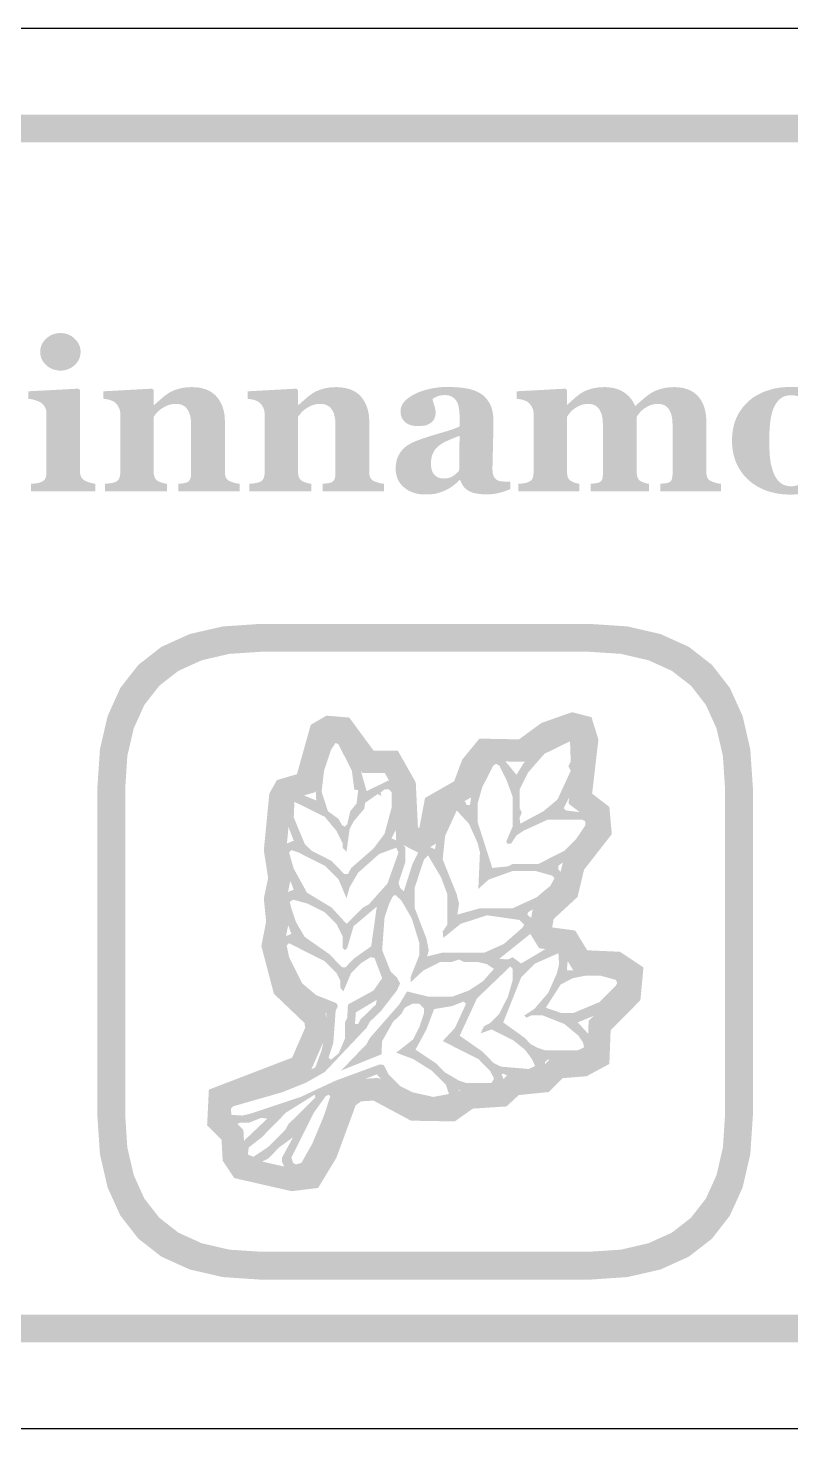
# Model space of a CAD drawing. Header units: millimetres. Extents: x 4 to 272, y 4 to 144.
# Drawn here: x 223.91 to 234.85, y 27.96 to 48.04 of the extents above; entities that cross this region are included whole.
import ezdxf

# ---------------------------------------------------------------- set-up
doc = ezdxf.new("R2010")
doc.units = ezdxf.units.MM
doc.layers.add('CUT', color=1, linetype='Continuous')
doc.layers.add('RASTER', color=7, linetype='Continuous')

msp = doc.modelspace()

# ---------------------------------------------------------------- hatches: boundary and pattern name
at = {"layer": 'RASTER'}
h = msp.add_hatch(color=7, dxfattribs=at)
h.paths.add_polyline_path([(209.2, 44.6), (209.234, 45.116), (209.337, 45.563), (209.509, 45.941), (209.75, 46.25), (210.059, 46.491), (210.438, 46.662), (210.884, 46.766), (211.4, 46.8), (268.6, 46.8), (269.116, 46.766), (269.563, 46.662), (269.941, 46.491), (270.25, 46.25), (270.491, 45.941), (270.663, 45.563), (270.766, 45.116), (270.8, 44.6), (270.8, 31.4), (270.766, 30.884), (270.662, 30.438), (270.491, 30.059), (270.25, 29.75), (269.941, 29.509), (269.563, 29.338), (269.116, 29.234), (268.6, 29.2), (211.4, 29.2), (210.884, 29.234), (210.438, 29.338), (210.059, 29.509), (209.75, 29.75), (209.509, 30.059), (209.337, 30.438), (209.234, 30.884), (209.2, 31.4)])
h.paths.add_polyline_path([(209.6, 44.6), (209.6, 31.4), (209.628, 30.978), (209.712, 30.613), (209.853, 30.303), (210.05, 30.05), (210.303, 29.853), (210.613, 29.712), (210.978, 29.628), (211.4, 29.6), (268.6, 29.6), (269.022, 29.628), (269.388, 29.712), (269.697, 29.853), (269.95, 30.05), (270.147, 30.303), (270.287, 30.612), (270.372, 30.978), (270.4, 31.4), (270.4, 44.6), (270.372, 45.022), (270.287, 45.387), (270.147, 45.697), (269.95, 45.95), (269.697, 46.147), (269.388, 46.288), (269.022, 46.372), (268.6, 46.4), (211.4, 46.4), (210.978, 46.372), (210.613, 46.288), (210.303, 46.147), (210.05, 45.95), (209.853, 45.697), (209.712, 45.387), (209.628, 45.022), (209.6, 44.6)], flags=0)
h = msp.add_hatch(color=7, dxfattribs=at)
h.paths.add_polyline_path([(224.873, 41.4), (223.948, 41.4), (223.948, 41.507), (223.957, 41.508), (223.966, 41.508), (223.976, 41.509), (223.985, 41.51), (223.995, 41.511), (224.004, 41.512), (224.013, 41.513), (224.022, 41.514), (224.031, 41.515), (224.04, 41.517), (224.048, 41.518), (224.056, 41.52), (224.064, 41.522), (224.071, 41.524), (224.078, 41.526), (224.085, 41.529), (224.096, 41.534), (224.107, 41.539), (224.116, 41.544), (224.125, 41.55), (224.133, 41.557), (224.14, 41.564), (224.146, 41.571), (224.151, 41.579), (224.156, 41.588), (224.159, 41.597), (224.163, 41.607), (224.165, 41.618), (224.167, 41.629), (224.169, 41.641), (224.17, 41.653), (224.17, 41.667), (224.17, 42.519), (224.17, 42.532), (224.169, 42.544), (224.167, 42.556), (224.164, 42.567), (224.161, 42.578), (224.157, 42.589), (224.152, 42.599), (224.147, 42.609), (224.141, 42.619), (224.134, 42.628), (224.128, 42.636), (224.12, 42.644), (224.113, 42.652), (224.105, 42.659), (224.097, 42.665), (224.088, 42.671), (224.081, 42.676), (224.073, 42.68), (224.065, 42.684), (224.055, 42.689), (224.045, 42.693), (224.033, 42.697), (224.021, 42.701), (224.008, 42.705), (223.995, 42.709), (223.982, 42.713), (223.97, 42.716), (223.957, 42.718), (223.945, 42.721), (223.933, 42.723), (223.922, 42.724), (223.911, 42.726), (223.911, 42.833), (224.629, 42.871), (224.651, 42.849), (224.651, 41.686), (224.651, 41.673), (224.652, 41.661), (224.654, 41.649), (224.656, 41.638), (224.659, 41.628), (224.663, 41.617), (224.667, 41.608), (224.673, 41.598), (224.678, 41.59), (224.685, 41.582), (224.692, 41.574), (224.699, 41.567), (224.708, 41.561), (224.716, 41.555), (224.726, 41.55), (224.736, 41.545), (224.743, 41.542), (224.751, 41.539), (224.758, 41.536), (224.766, 41.533), (224.775, 41.53), (224.783, 41.527), (224.791, 41.524), (224.8, 41.522), (224.809, 41.519), (224.818, 41.517), (224.827, 41.515), (224.836, 41.513), (224.845, 41.511), (224.854, 41.509), (224.864, 41.508), (224.873, 41.507)])
h.paths.add_polyline_path([(224.659, 43.398), (224.658, 43.371), (224.654, 43.344), (224.647, 43.319), (224.638, 43.295), (224.626, 43.272), (224.611, 43.25), (224.594, 43.228), (224.574, 43.208), (224.552, 43.19), (224.529, 43.174), (224.505, 43.161), (224.48, 43.15), (224.454, 43.141), (224.427, 43.135), (224.4, 43.131), (224.371, 43.13), (224.342, 43.131), (224.314, 43.135), (224.286, 43.141), (224.26, 43.15), (224.235, 43.161), (224.211, 43.174), (224.188, 43.19), (224.167, 43.208), (224.146, 43.228), (224.129, 43.25), (224.114, 43.272), (224.102, 43.295), (224.093, 43.319), (224.086, 43.344), (224.082, 43.371), (224.081, 43.398), (224.082, 43.425), (224.086, 43.452), (224.093, 43.477), (224.102, 43.501), (224.114, 43.525), (224.129, 43.547), (224.146, 43.568), (224.167, 43.588), (224.188, 43.607), (224.211, 43.623), (224.235, 43.637), (224.26, 43.648), (224.286, 43.656), (224.314, 43.663), (224.342, 43.666), (224.371, 43.668), (224.4, 43.666), (224.428, 43.663), (224.455, 43.656), (224.481, 43.648), (224.506, 43.637), (224.53, 43.623), (224.553, 43.607), (224.574, 43.588), (224.594, 43.568), (224.612, 43.547), (224.626, 43.525), (224.638, 43.501), (224.647, 43.477), (224.654, 43.452), (224.658, 43.425), (224.659, 43.398)])
for points in [[(226.942, 41.4), (226.06, 41.4), (226.06, 41.507), (226.067, 41.508), (226.074, 41.508), (226.082, 41.509), (226.091, 41.51), (226.099, 41.511), (226.108, 41.512), (226.117, 41.513), (226.127, 41.514), (226.137, 41.515), (226.146, 41.517), (226.154, 41.518), (226.162, 41.52), (226.169, 41.522), (226.176, 41.524), (226.182, 41.526), (226.187, 41.529), (226.195, 41.533), (226.202, 41.538), (226.208, 41.543), (226.214, 41.549), (226.219, 41.555), (226.224, 41.561), (226.228, 41.568), (226.231, 41.576), (226.234, 41.584), (226.237, 41.593), (226.239, 41.603), (226.241, 41.614), (226.243, 41.626), (226.244, 41.638), (226.244, 41.652), (226.244, 41.667), (226.244, 42.352), (226.244, 42.388), (226.241, 42.422), (226.237, 42.454), (226.231, 42.483), (226.223, 42.51), (226.213, 42.535), (226.202, 42.557), (226.189, 42.577), (226.175, 42.595), (226.159, 42.61), (226.141, 42.623), (226.122, 42.634), (226.1, 42.642), (226.078, 42.648), (226.054, 42.651), (226.028, 42.652), (226.013, 42.652), (225.999, 42.651), (225.985, 42.65), (225.971, 42.648), (225.957, 42.646), (225.944, 42.643), (225.931, 42.639), (225.918, 42.635), (225.906, 42.63), (225.893, 42.625), (225.881, 42.619), (225.868, 42.613), (225.856, 42.607), (225.844, 42.599), (225.832, 42.592), (225.82, 42.584), (225.809, 42.576), (225.799, 42.569), (225.79, 42.561), (225.781, 42.554), (225.773, 42.546), (225.765, 42.539), (225.758, 42.531), (225.751, 42.524), (225.745, 42.516), (225.739, 42.509), (225.733, 42.501), (225.728, 42.495), (225.723, 42.488), (225.718, 42.482), (225.713, 42.475), (225.708, 42.469), (225.708, 41.683), (225.708, 41.67), (225.709, 41.658), (225.71, 41.647), (225.712, 41.636), (225.714, 41.625), (225.716, 41.615), (225.719, 41.606), (225.723, 41.597), (225.727, 41.589), (225.731, 41.581), (225.737, 41.574), (225.742, 41.567), (225.749, 41.561), (225.756, 41.555), (225.763, 41.55), (225.771, 41.545), (225.777, 41.542), (225.784, 41.539), (225.79, 41.536), (225.798, 41.533), (225.805, 41.53), (225.813, 41.527), (225.821, 41.524), (225.83, 41.522), (225.839, 41.519), (225.847, 41.517), (225.856, 41.515), (225.865, 41.513), (225.873, 41.511), (225.882, 41.509), (225.89, 41.508), (225.899, 41.507), (225.899, 41.4), (225.008, 41.4), (225.008, 41.507), (225.017, 41.508), (225.026, 41.509), (225.036, 41.509), (225.045, 41.51), (225.054, 41.511), (225.063, 41.513), (225.073, 41.514), (225.082, 41.515), (225.091, 41.516), (225.1, 41.518), (225.109, 41.519), (225.117, 41.521), (225.124, 41.523), (225.132, 41.525), (225.139, 41.527), (225.146, 41.529), (225.157, 41.533), (225.167, 41.538), (225.177, 41.543), (225.185, 41.549), (225.193, 41.556), (225.2, 41.563), (225.205, 41.571), (225.21, 41.579), (225.214, 41.587), (225.218, 41.597), (225.221, 41.607), (225.223, 41.618), (225.225, 41.629), (225.227, 41.641), (225.228, 41.653), (225.228, 41.667), (225.228, 42.519), (225.227, 42.53), (225.226, 42.542), (225.224, 42.553), (225.222, 42.564), (225.219, 42.575), (225.215, 42.586), (225.21, 42.597), (225.204, 42.608), (225.198, 42.619), (225.192, 42.629), (225.185, 42.639), (225.177, 42.648), (225.169, 42.657), (225.161, 42.665), (225.152, 42.673), (225.143, 42.68), (225.136, 42.685), (225.129, 42.689), (225.121, 42.693), (225.113, 42.696), (225.104, 42.7), (225.095, 42.703), (225.086, 42.707), (225.076, 42.71), (225.066, 42.712), (225.056, 42.715), (225.045, 42.717), (225.034, 42.719), (225.023, 42.721), (225.011, 42.723), (225, 42.724), (224.988, 42.726), (224.988, 42.833), (225.686, 42.871), (225.708, 42.849), (225.708, 42.636), (225.714, 42.636), (225.725, 42.646), (225.736, 42.656), (225.747, 42.666), (225.76, 42.677), (225.772, 42.688), (225.786, 42.699), (225.799, 42.712), (225.814, 42.724), (225.828, 42.737), (225.842, 42.749), (225.856, 42.76), (225.87, 42.771), (225.884, 42.781), (225.897, 42.79), (225.91, 42.799), (225.922, 42.808), (225.936, 42.816), (225.951, 42.825), (225.968, 42.833), (225.985, 42.84), (226.003, 42.848), (226.022, 42.855), (226.043, 42.861), (226.064, 42.868), (226.086, 42.874), (226.109, 42.879), (226.132, 42.883), (226.155, 42.886), (226.179, 42.889), (226.203, 42.891), (226.227, 42.892), (226.252, 42.893), (226.31, 42.891), (226.364, 42.884), (226.414, 42.874), (226.461, 42.859), (226.504, 42.84), (226.543, 42.816), (226.578, 42.789), (226.61, 42.757), (226.638, 42.722), (226.662, 42.684), (226.683, 42.643), (226.699, 42.6), (226.712, 42.553), (226.722, 42.504), (226.727, 42.452), (226.729, 42.398), (226.729, 41.68), (226.729, 41.667), (226.73, 41.654), (226.732, 41.642), (226.733, 41.631), (226.736, 41.621), (226.738, 41.611), (226.742, 41.602), (226.745, 41.593), (226.75, 41.586), (226.755, 41.578), (226.761, 41.571), (226.768, 41.564), (226.776, 41.558), (226.785, 41.552), (226.795, 41.547), (226.805, 41.542), (226.811, 41.54), (226.818, 41.537), (226.825, 41.534), (226.832, 41.532), (226.839, 41.529), (226.847, 41.527), (226.855, 41.524), (226.863, 41.522), (226.872, 41.519), (226.881, 41.517), (226.89, 41.515), (226.9, 41.513), (226.91, 41.511), (226.92, 41.509), (226.931, 41.508), (226.942, 41.507)], [(229.011, 41.4), (228.13, 41.4), (228.13, 41.507), (228.137, 41.508), (228.144, 41.508), (228.152, 41.509), (228.16, 41.51), (228.169, 41.511), (228.178, 41.512), (228.187, 41.513), (228.197, 41.514), (228.207, 41.515), (228.216, 41.517), (228.224, 41.518), (228.232, 41.52), (228.239, 41.522), (228.246, 41.524), (228.252, 41.526), (228.257, 41.529), (228.264, 41.533), (228.271, 41.538), (228.278, 41.543), (228.283, 41.549), (228.289, 41.555), (228.293, 41.561), (228.297, 41.568), (228.301, 41.576), (228.304, 41.584), (228.307, 41.593), (228.309, 41.603), (228.311, 41.614), (228.312, 41.626), (228.313, 41.638), (228.314, 41.652), (228.314, 41.667), (228.314, 42.352), (228.313, 42.388), (228.311, 42.422), (228.306, 42.454), (228.3, 42.483), (228.293, 42.51), (228.283, 42.535), (228.272, 42.557), (228.259, 42.577), (228.245, 42.595), (228.229, 42.61), (228.211, 42.623), (228.191, 42.634), (228.17, 42.642), (228.148, 42.648), (228.123, 42.651), (228.097, 42.652), (228.083, 42.652), (228.069, 42.651), (228.055, 42.65), (228.041, 42.648), (228.027, 42.646), (228.014, 42.643), (228.001, 42.639), (227.988, 42.635), (227.976, 42.63), (227.963, 42.625), (227.951, 42.619), (227.938, 42.613), (227.926, 42.607), (227.914, 42.599), (227.902, 42.592), (227.889, 42.584), (227.879, 42.576), (227.869, 42.569), (227.86, 42.561), (227.851, 42.554), (227.843, 42.546), (227.835, 42.539), (227.828, 42.531), (227.821, 42.524), (227.815, 42.516), (227.809, 42.509), (227.803, 42.501), (227.798, 42.495), (227.792, 42.488), (227.787, 42.482), (227.783, 42.475), (227.778, 42.469), (227.778, 41.683), (227.778, 41.67), (227.779, 41.658), (227.78, 41.647), (227.782, 41.636), (227.784, 41.625), (227.786, 41.615), (227.789, 41.606), (227.793, 41.597), (227.797, 41.589), (227.801, 41.581), (227.806, 41.574), (227.812, 41.567), (227.818, 41.561), (227.825, 41.555), (227.833, 41.55), (227.841, 41.545), (227.847, 41.542), (227.854, 41.539), (227.86, 41.536), (227.867, 41.533), (227.875, 41.53), (227.883, 41.527), (227.891, 41.524), (227.9, 41.522), (227.908, 41.519), (227.917, 41.517), (227.926, 41.515), (227.934, 41.513), (227.943, 41.511), (227.952, 41.509), (227.96, 41.508), (227.969, 41.507), (227.969, 41.4), (227.078, 41.4), (227.078, 41.507), (227.087, 41.508), (227.096, 41.509), (227.105, 41.509), (227.115, 41.51), (227.124, 41.511), (227.133, 41.513), (227.143, 41.514), (227.152, 41.515), (227.161, 41.516), (227.17, 41.518), (227.178, 41.519), (227.186, 41.521), (227.194, 41.523), (227.202, 41.525), (227.209, 41.527), (227.216, 41.529), (227.227, 41.533), (227.237, 41.538), (227.247, 41.543), (227.255, 41.549), (227.263, 41.556), (227.269, 41.563), (227.275, 41.571), (227.28, 41.579), (227.284, 41.587), (227.288, 41.597), (227.291, 41.607), (227.293, 41.618), (227.295, 41.629), (227.297, 41.641), (227.297, 41.653), (227.298, 41.667), (227.298, 42.519), (227.297, 42.53), (227.296, 42.542), (227.294, 42.553), (227.292, 42.564), (227.288, 42.575), (227.284, 42.586), (227.28, 42.597), (227.274, 42.608), (227.268, 42.619), (227.262, 42.629), (227.255, 42.639), (227.247, 42.648), (227.239, 42.657), (227.231, 42.665), (227.222, 42.673), (227.213, 42.68), (227.206, 42.685), (227.199, 42.689), (227.191, 42.693), (227.183, 42.696), (227.174, 42.7), (227.165, 42.703), (227.156, 42.707), (227.146, 42.71), (227.136, 42.712), (227.125, 42.715), (227.115, 42.717), (227.104, 42.719), (227.092, 42.721), (227.081, 42.723), (227.069, 42.724), (227.057, 42.726), (227.057, 42.833), (227.756, 42.871), (227.778, 42.849), (227.778, 42.636), (227.784, 42.636), (227.794, 42.646), (227.806, 42.656), (227.817, 42.666), (227.829, 42.677), (227.842, 42.688), (227.855, 42.699), (227.869, 42.712), (227.884, 42.724), (227.898, 42.737), (227.912, 42.749), (227.926, 42.76), (227.94, 42.771), (227.953, 42.781), (227.966, 42.79), (227.979, 42.799), (227.992, 42.808), (228.006, 42.816), (228.021, 42.825), (228.037, 42.833), (228.055, 42.84), (228.073, 42.848), (228.092, 42.855), (228.113, 42.861), (228.134, 42.868), (228.156, 42.874), (228.179, 42.879), (228.202, 42.883), (228.225, 42.886), (228.248, 42.889), (228.272, 42.891), (228.297, 42.892), (228.322, 42.893), (228.379, 42.891), (228.433, 42.884), (228.484, 42.874), (228.53, 42.859), (228.573, 42.84), (228.613, 42.816), (228.648, 42.789), (228.68, 42.757), (228.708, 42.722), (228.732, 42.684), (228.752, 42.643), (228.769, 42.6), (228.782, 42.553), (228.792, 42.504), (228.797, 42.452), (228.799, 42.398), (228.799, 41.68), (228.799, 41.667), (228.8, 41.654), (228.801, 41.642), (228.803, 41.631), (228.805, 41.621), (228.808, 41.611), (228.811, 41.602), (228.815, 41.593), (228.82, 41.586), (228.825, 41.578), (228.831, 41.571), (228.838, 41.564), (228.846, 41.558), (228.855, 41.552), (228.865, 41.547), (228.875, 41.542), (228.881, 41.54), (228.888, 41.537), (228.894, 41.534), (228.901, 41.532), (228.909, 41.529), (228.917, 41.527), (228.925, 41.524), (228.933, 41.522), (228.942, 41.519), (228.951, 41.517), (228.96, 41.515), (228.97, 41.513), (228.98, 41.511), (228.99, 41.509), (229.001, 41.508), (229.011, 41.507)], [(233.845, 41.4), (232.972, 41.4), (232.972, 41.507), (232.981, 41.508), (232.989, 41.509), (232.997, 41.51), (233.005, 41.511), (233.014, 41.512), (233.022, 41.513), (233.031, 41.514), (233.04, 41.514), (233.048, 41.515), (233.057, 41.516), (233.065, 41.518), (233.072, 41.519), (233.079, 41.521), (233.086, 41.524), (233.092, 41.526), (233.098, 41.529), (233.106, 41.533), (233.113, 41.537), (233.119, 41.543), (233.125, 41.548), (233.13, 41.555), (233.134, 41.562), (233.137, 41.57), (233.139, 41.578), (233.141, 41.587), (233.143, 41.596), (233.145, 41.607), (233.146, 41.617), (233.147, 41.629), (233.148, 41.641), (233.148, 41.653), (233.148, 41.667), (233.148, 42.351), (233.147, 42.387), (233.145, 42.421), (233.141, 42.453), (233.135, 42.483), (233.127, 42.51), (233.118, 42.535), (233.107, 42.557), (233.095, 42.577), (233.081, 42.595), (233.065, 42.61), (233.048, 42.623), (233.03, 42.634), (233.01, 42.642), (232.989, 42.648), (232.966, 42.651), (232.942, 42.652), (232.926, 42.652), (232.911, 42.651), (232.896, 42.65), (232.882, 42.647), (232.868, 42.645), (232.855, 42.641), (232.842, 42.637), (232.83, 42.633), (232.817, 42.628), (232.806, 42.622), (232.794, 42.616), (232.783, 42.611), (232.771, 42.604), (232.761, 42.598), (232.75, 42.591), (232.74, 42.584), (232.729, 42.576), (232.719, 42.568), (232.71, 42.561), (232.702, 42.553), (232.694, 42.545), (232.686, 42.537), (232.68, 42.53), (232.674, 42.522), (232.668, 42.515), (232.662, 42.507), (232.657, 42.5), (232.652, 42.494), (232.647, 42.487), (232.643, 42.481), (232.638, 42.475), (232.634, 42.469), (232.634, 41.683), (232.634, 41.67), (232.635, 41.658), (232.636, 41.646), (232.637, 41.635), (232.639, 41.625), (232.641, 41.615), (232.644, 41.606), (232.646, 41.597), (232.65, 41.589), (232.654, 41.581), (232.659, 41.574), (232.664, 41.568), (232.67, 41.561), (232.677, 41.555), (232.685, 41.55), (232.693, 41.545), (232.699, 41.542), (232.705, 41.539), (232.711, 41.536), (232.718, 41.533), (232.724, 41.53), (232.731, 41.527), (232.739, 41.524), (232.746, 41.522), (232.754, 41.519), (232.761, 41.517), (232.769, 41.515), (232.777, 41.513), (232.785, 41.511), (232.793, 41.509), (232.801, 41.508), (232.81, 41.507), (232.81, 41.4), (231.973, 41.4), (231.973, 41.507), (231.981, 41.508), (231.988, 41.508), (231.996, 41.509), (232.004, 41.51), (232.013, 41.511), (232.022, 41.512), (232.031, 41.513), (232.041, 41.514), (232.05, 41.515), (232.059, 41.517), (232.068, 41.518), (232.075, 41.52), (232.082, 41.522), (232.089, 41.524), (232.094, 41.526), (232.099, 41.529), (232.107, 41.533), (232.113, 41.538), (232.119, 41.543), (232.125, 41.549), (232.13, 41.555), (232.134, 41.561), (232.137, 41.568), (232.14, 41.576), (232.142, 41.584), (232.144, 41.593), (232.145, 41.603), (232.147, 41.614), (232.148, 41.626), (232.149, 41.638), (232.149, 41.652), (232.149, 41.667), (232.149, 42.351), (232.148, 42.387), (232.146, 42.421), (232.142, 42.453), (232.136, 42.483), (232.128, 42.51), (232.119, 42.535), (232.108, 42.557), (232.096, 42.577), (232.082, 42.595), (232.066, 42.61), (232.049, 42.623), (232.031, 42.634), (232.011, 42.642), (231.99, 42.648), (231.967, 42.651), (231.943, 42.652), (231.927, 42.652), (231.912, 42.651), (231.897, 42.65), (231.883, 42.647), (231.869, 42.645), (231.856, 42.641), (231.843, 42.637), (231.831, 42.633), (231.818, 42.628), (231.807, 42.622), (231.795, 42.616), (231.784, 42.611), (231.772, 42.604), (231.761, 42.598), (231.751, 42.591), (231.74, 42.584), (231.73, 42.576), (231.72, 42.568), (231.711, 42.561), (231.703, 42.553), (231.695, 42.545), (231.687, 42.537), (231.681, 42.53), (231.675, 42.522), (231.669, 42.515), (231.663, 42.507), (231.658, 42.5), (231.653, 42.494), (231.648, 42.487), (231.644, 42.481), (231.639, 42.475), (231.635, 42.469), (231.635, 41.683), (231.635, 41.67), (231.636, 41.658), (231.637, 41.647), (231.638, 41.636), (231.64, 41.625), (231.642, 41.616), (231.645, 41.606), (231.648, 41.598), (231.652, 41.59), (231.656, 41.582), (231.661, 41.575), (231.667, 41.568), (231.673, 41.561), (231.68, 41.555), (231.687, 41.55), (231.695, 41.545), (231.701, 41.542), (231.707, 41.539), (231.714, 41.536), (231.72, 41.533), (231.727, 41.53), (231.734, 41.527), (231.741, 41.524), (231.749, 41.522), (231.756, 41.519), (231.764, 41.517), (231.772, 41.515), (231.779, 41.513), (231.788, 41.511), (231.796, 41.509), (231.804, 41.508), (231.812, 41.507), (231.812, 41.4), (230.935, 41.4), (230.935, 41.507), (230.944, 41.508), (230.954, 41.508), (230.963, 41.509), (230.973, 41.51), (230.982, 41.511), (230.991, 41.512), (231, 41.513), (231.01, 41.514), (231.019, 41.515), (231.027, 41.517), (231.036, 41.518), (231.044, 41.52), (231.051, 41.522), (231.059, 41.524), (231.066, 41.526), (231.073, 41.529), (231.084, 41.534), (231.094, 41.539), (231.104, 41.544), (231.112, 41.55), (231.12, 41.557), (231.126, 41.564), (231.132, 41.571), (231.137, 41.579), (231.141, 41.588), (231.145, 41.597), (231.148, 41.607), (231.15, 41.618), (231.152, 41.629), (231.153, 41.641), (231.154, 41.653), (231.155, 41.667), (231.155, 42.519), (231.154, 42.531), (231.153, 42.542), (231.151, 42.554), (231.148, 42.565), (231.145, 42.577), (231.141, 42.588), (231.135, 42.599), (231.13, 42.611), (231.123, 42.622), (231.117, 42.632), (231.11, 42.641), (231.102, 42.65), (231.095, 42.659), (231.087, 42.667), (231.078, 42.674), (231.07, 42.68), (231.063, 42.685), (231.056, 42.689), (231.048, 42.693), (231.04, 42.696), (231.031, 42.7), (231.022, 42.703), (231.013, 42.707), (231.003, 42.71), (230.993, 42.712), (230.982, 42.715), (230.972, 42.717), (230.961, 42.719), (230.949, 42.721), (230.938, 42.723), (230.926, 42.724), (230.914, 42.726), (230.914, 42.833), (231.613, 42.871), (231.635, 42.849), (231.635, 42.642), (231.641, 42.642), (231.651, 42.652), (231.662, 42.661), (231.674, 42.672), (231.686, 42.682), (231.698, 42.693), (231.711, 42.705), (231.724, 42.717), (231.738, 42.729), (231.752, 42.742), (231.766, 42.753), (231.78, 42.764), (231.793, 42.775), (231.806, 42.785), (231.819, 42.794), (231.832, 42.803), (231.844, 42.811), (231.859, 42.819), (231.874, 42.827), (231.889, 42.835), (231.906, 42.843), (231.924, 42.85), (231.943, 42.857), (231.963, 42.863), (231.984, 42.869), (232.005, 42.875), (232.027, 42.879), (232.05, 42.884), (232.073, 42.887), (232.096, 42.889), (232.12, 42.891), (232.145, 42.892), (232.17, 42.893), (232.211, 42.892), (232.25, 42.888), (232.287, 42.882), (232.323, 42.875), (232.357, 42.864), (232.389, 42.852), (232.42, 42.837), (232.449, 42.82), (232.476, 42.801), (232.501, 42.781), (232.524, 42.759), (232.544, 42.736), (232.563, 42.711), (232.58, 42.685), (232.595, 42.657), (232.608, 42.628), (232.621, 42.628), (232.632, 42.638), (232.643, 42.648), (232.655, 42.659), (232.668, 42.671), (232.681, 42.682), (232.695, 42.695), (232.71, 42.707), (232.725, 42.721), (232.74, 42.734), (232.755, 42.746), (232.77, 42.758), (232.784, 42.769), (232.798, 42.779), (232.811, 42.789), (232.825, 42.798), (232.838, 42.806), (232.852, 42.815), (232.868, 42.824), (232.885, 42.832), (232.903, 42.84), (232.921, 42.847), (232.941, 42.855), (232.962, 42.861), (232.983, 42.868), (233.006, 42.874), (233.028, 42.879), (233.052, 42.883), (233.075, 42.886), (233.099, 42.889), (233.123, 42.891), (233.148, 42.892), (233.173, 42.893), (233.227, 42.891), (233.277, 42.885), (233.325, 42.874), (233.369, 42.86), (233.41, 42.842), (233.448, 42.819), (233.482, 42.793), (233.514, 42.762), (233.542, 42.728), (233.566, 42.69), (233.586, 42.649), (233.603, 42.604), (233.616, 42.556), (233.626, 42.505), (233.631, 42.45), (233.633, 42.392), (233.633, 41.68), (233.633, 41.667), (233.634, 41.654), (233.635, 41.642), (233.637, 41.631), (233.639, 41.62), (233.642, 41.61), (233.645, 41.601), (233.649, 41.593), (233.654, 41.585), (233.659, 41.577), (233.665, 41.57), (233.672, 41.564), (233.68, 41.557), (233.688, 41.552), (233.698, 41.547), (233.708, 41.542), (233.714, 41.54), (233.72, 41.537), (233.727, 41.534), (233.734, 41.532), (233.741, 41.529), (233.749, 41.527), (233.757, 41.524), (233.766, 41.522), (233.774, 41.519), (233.784, 41.517), (233.793, 41.515), (233.803, 41.513), (233.813, 41.511), (233.823, 41.509), (233.834, 41.508), (233.845, 41.507)]]:
    msp.add_hatch(color=7, dxfattribs=at).paths.add_polyline_path(points)
h = msp.add_hatch(color=7, dxfattribs=at)
h.paths.add_polyline_path([(230.822, 41.431), (230.806, 41.424), (230.788, 41.417), (230.77, 41.411), (230.752, 41.404), (230.732, 41.398), (230.712, 41.391), (230.691, 41.385), (230.67, 41.379), (230.648, 41.374), (230.625, 41.369), (230.602, 41.365), (230.579, 41.362), (230.556, 41.359), (230.532, 41.358), (230.508, 41.356), (230.484, 41.356), (230.44, 41.357), (230.4, 41.359), (230.362, 41.364), (230.327, 41.369), (230.296, 41.377), (230.267, 41.386), (230.241, 41.397), (230.219, 41.41), (230.198, 41.424), (230.179, 41.439), (230.162, 41.456), (230.147, 41.475), (230.133, 41.494), (230.122, 41.516), (230.111, 41.538), (230.103, 41.563), (230.094, 41.563), (230.082, 41.55), (230.069, 41.539), (230.057, 41.527), (230.045, 41.516), (230.033, 41.506), (230.021, 41.496), (230.01, 41.487), (229.998, 41.478), (229.986, 41.469), (229.975, 41.461), (229.963, 41.453), (229.95, 41.445), (229.938, 41.438), (229.925, 41.431), (229.912, 41.424), (229.899, 41.418), (229.882, 41.41), (229.865, 41.403), (229.848, 41.396), (229.832, 41.39), (229.815, 41.384), (229.799, 41.379), (229.783, 41.374), (229.767, 41.37), (229.75, 41.366), (229.732, 41.363), (229.712, 41.361), (229.69, 41.358), (229.667, 41.357), (229.643, 41.356), (229.616, 41.355), (229.589, 41.355), (229.547, 41.356), (229.507, 41.361), (229.468, 41.369), (229.431, 41.38), (229.396, 41.394), (229.362, 41.411), (229.329, 41.431), (229.299, 41.455), (229.27, 41.481), (229.246, 41.509), (229.225, 41.539), (229.208, 41.572), (229.195, 41.606), (229.186, 41.642), (229.18, 41.68), (229.178, 41.721), (229.179, 41.744), (229.18, 41.767), (229.182, 41.788), (229.185, 41.809), (229.189, 41.829), (229.193, 41.848), (229.199, 41.866), (229.205, 41.883), (229.212, 41.899), (229.219, 41.915), (229.228, 41.93), (229.237, 41.945), (229.246, 41.96), (229.257, 41.974), (229.268, 41.988), (229.28, 42.001), (229.291, 42.012), (229.302, 42.023), (229.314, 42.033), (229.327, 42.043), (229.34, 42.053), (229.353, 42.062), (229.367, 42.07), (229.381, 42.078), (229.396, 42.086), (229.411, 42.093), (229.426, 42.101), (229.442, 42.108), (229.458, 42.115), (229.474, 42.122), (229.491, 42.129), (229.508, 42.135), (229.542, 42.147), (229.577, 42.16), (229.614, 42.172), (229.653, 42.185), (229.693, 42.197), (229.735, 42.21), (229.779, 42.223), (229.824, 42.236), (229.869, 42.249), (229.911, 42.261), (229.949, 42.273), (229.984, 42.285), (230.016, 42.296), (230.045, 42.308), (230.071, 42.318), (230.094, 42.329), (230.094, 42.469), (230.094, 42.479), (230.094, 42.489), (230.093, 42.5), (230.093, 42.512), (230.092, 42.524), (230.091, 42.537), (230.09, 42.551), (230.088, 42.566), (230.086, 42.581), (230.084, 42.595), (230.082, 42.608), (230.079, 42.621), (230.076, 42.634), (230.072, 42.645), (230.068, 42.657), (230.063, 42.667), (230.058, 42.679), (230.052, 42.69), (230.045, 42.7), (230.037, 42.71), (230.028, 42.72), (230.019, 42.729), (230.009, 42.738), (229.999, 42.746), (229.987, 42.754), (229.975, 42.76), (229.962, 42.766), (229.948, 42.77), (229.933, 42.774), (229.917, 42.776), (229.901, 42.778), (229.883, 42.778), (229.867, 42.778), (229.852, 42.777), (229.838, 42.776), (229.824, 42.774), (229.811, 42.771), (229.798, 42.768), (229.787, 42.764), (229.775, 42.76), (229.765, 42.756), (229.755, 42.751), (229.745, 42.746), (229.736, 42.742), (229.728, 42.737), (229.72, 42.732), (229.713, 42.728), (229.706, 42.723), (229.707, 42.715), (229.709, 42.706), (229.711, 42.696), (229.714, 42.686), (229.718, 42.674), (229.721, 42.662), (229.726, 42.648), (229.731, 42.633), (229.736, 42.618), (229.74, 42.604), (229.743, 42.589), (229.746, 42.574), (229.748, 42.56), (229.75, 42.546), (229.751, 42.532), (229.751, 42.518), (229.751, 42.511), (229.75, 42.504), (229.749, 42.497), (229.748, 42.49), (229.746, 42.482), (229.744, 42.473), (229.741, 42.465), (229.738, 42.455), (229.735, 42.446), (229.731, 42.438), (229.727, 42.43), (229.722, 42.422), (229.717, 42.415), (229.712, 42.408), (229.706, 42.402), (229.7, 42.396), (229.691, 42.389), (229.683, 42.382), (229.674, 42.376), (229.664, 42.37), (229.655, 42.365), (229.645, 42.36), (229.635, 42.355), (229.625, 42.351), (229.613, 42.347), (229.601, 42.344), (229.587, 42.341), (229.572, 42.339), (229.555, 42.337), (229.537, 42.336), (229.517, 42.335), (229.496, 42.335), (229.467, 42.335), (229.439, 42.338), (229.412, 42.343), (229.388, 42.349), (229.366, 42.358), (229.346, 42.368), (229.327, 42.38), (229.31, 42.394), (229.296, 42.409), (229.283, 42.426), (229.272, 42.443), (229.263, 42.462), (229.256, 42.482), (229.251, 42.503), (229.248, 42.525), (229.247, 42.548), (229.248, 42.569), (229.251, 42.588), (229.256, 42.608), (229.264, 42.626), (229.273, 42.644), (229.284, 42.662), (229.297, 42.679), (229.313, 42.696), (229.329, 42.712), (229.347, 42.727), (229.365, 42.741), (229.385, 42.755), (229.405, 42.768), (229.426, 42.781), (229.448, 42.792), (229.471, 42.803), (229.495, 42.814), (229.519, 42.824), (229.545, 42.833), (229.571, 42.842), (229.598, 42.851), (229.626, 42.858), (229.654, 42.865), (229.684, 42.871), (229.714, 42.877), (229.743, 42.882), (229.771, 42.886), (229.8, 42.89), (229.827, 42.892), (229.854, 42.894), (229.881, 42.895), (229.906, 42.896), (229.942, 42.895), (229.976, 42.895), (230.01, 42.893), (230.043, 42.891), (230.075, 42.889), (230.106, 42.886), (230.137, 42.883), (230.167, 42.879), (230.197, 42.874), (230.225, 42.868), (230.253, 42.861), (230.28, 42.853), (230.306, 42.844), (230.332, 42.833), (230.357, 42.822), (230.381, 42.809), (230.403, 42.796), (230.424, 42.781), (230.444, 42.764), (230.463, 42.746), (230.48, 42.727), (230.496, 42.706), (230.511, 42.684), (230.525, 42.66), (230.538, 42.635), (230.549, 42.608), (230.558, 42.579), (230.565, 42.548), (230.571, 42.516), (230.576, 42.481), (230.578, 42.445), (230.579, 42.406), (230.579, 42.364), (230.578, 42.32), (230.578, 42.274), (230.577, 42.225), (230.576, 42.175), (230.575, 42.123), (230.574, 42.07), (230.572, 42.014), (230.571, 41.959), (230.569, 41.91), (230.568, 41.865), (230.567, 41.826), (230.567, 41.791), (230.566, 41.761), (230.566, 41.735), (230.566, 41.715), (230.566, 41.699), (230.567, 41.684), (230.568, 41.669), (230.571, 41.656), (230.573, 41.643), (230.577, 41.632), (230.581, 41.621), (230.585, 41.611), (230.591, 41.602), (230.597, 41.593), (230.603, 41.585), (230.611, 41.578), (230.618, 41.571), (230.627, 41.565), (230.636, 41.559), (230.646, 41.554), (230.653, 41.551), (230.66, 41.549), (230.669, 41.546), (230.678, 41.544), (230.689, 41.543), (230.7, 41.542), (230.712, 41.541), (230.725, 41.54), (230.738, 41.539), (230.751, 41.539), (230.763, 41.539), (230.776, 41.538), (230.788, 41.538), (230.799, 41.538), (230.811, 41.538), (230.822, 41.538)])
h.paths.add_polyline_path([(230.094, 42.194), (230.074, 42.187), (230.053, 42.18), (230.033, 42.172), (230.012, 42.164), (229.992, 42.156), (229.972, 42.148), (229.952, 42.139), (229.931, 42.13), (229.912, 42.121), (229.893, 42.112), (229.875, 42.103), (229.858, 42.093), (229.842, 42.084), (229.827, 42.074), (229.813, 42.065), (229.8, 42.055), (229.786, 42.044), (229.774, 42.033), (229.762, 42.021), (229.751, 42.008), (229.741, 41.995), (229.731, 41.98), (229.723, 41.966), (229.715, 41.95), (229.707, 41.934), (229.701, 41.917), (229.696, 41.899), (229.692, 41.881), (229.688, 41.862), (229.686, 41.842), (229.684, 41.821), (229.684, 41.8), (229.685, 41.772), (229.687, 41.747), (229.691, 41.723), (229.697, 41.701), (229.704, 41.682), (229.713, 41.664), (229.724, 41.648), (229.736, 41.634), (229.749, 41.622), (229.763, 41.612), (229.778, 41.603), (229.794, 41.596), (229.81, 41.59), (229.827, 41.586), (229.845, 41.584), (229.864, 41.583), (229.884, 41.584), (229.903, 41.585), (229.92, 41.588), (229.937, 41.591), (229.954, 41.596), (229.969, 41.602), (229.983, 41.608), (229.997, 41.616), (230.009, 41.625), (230.022, 41.634), (230.034, 41.643), (230.045, 41.653), (230.057, 41.663), (230.068, 41.674), (230.078, 41.686), (230.088, 41.697)], flags=0)
h = msp.add_hatch(color=7, dxfattribs=at)
h.paths.add_polyline_path([(235.477, 42.68), (235.504, 42.654), (235.528, 42.627), (235.551, 42.599), (235.573, 42.569), (235.593, 42.538), (235.611, 42.506), (235.628, 42.473), (235.643, 42.439), (235.656, 42.403), (235.668, 42.367), (235.678, 42.33), (235.686, 42.292), (235.692, 42.254), (235.696, 42.214), (235.699, 42.175), (235.7, 42.134), (235.699, 42.094), (235.696, 42.054), (235.692, 42.015), (235.686, 41.976), (235.678, 41.938), (235.668, 41.9), (235.657, 41.863), (235.644, 41.827), (235.629, 41.792), (235.612, 41.757), (235.594, 41.725), (235.574, 41.693), (235.553, 41.663), (235.53, 41.634), (235.505, 41.606), (235.479, 41.58), (235.449, 41.554), (235.418, 41.528), (235.386, 41.505), (235.352, 41.483), (235.317, 41.463), (235.28, 41.444), (235.242, 41.427), (235.203, 41.412), (235.162, 41.398), (235.12, 41.386), (235.076, 41.376), (235.031, 41.368), (234.984, 41.361), (234.936, 41.357), (234.887, 41.354), (234.836, 41.353), (234.791, 41.354), (234.748, 41.356), (234.706, 41.36), (234.664, 41.366), (234.623, 41.373), (234.584, 41.382), (234.545, 41.392), (234.507, 41.404), (234.47, 41.418), (234.434, 41.433), (234.399, 41.45), (234.365, 41.468), (234.333, 41.489), (234.301, 41.51), (234.27, 41.533), (234.241, 41.558), (234.214, 41.583), (234.188, 41.61), (234.164, 41.638), (234.141, 41.668), (234.12, 41.699), (234.1, 41.731), (234.082, 41.765), (234.065, 41.801), (234.05, 41.837), (234.037, 41.875), (234.026, 41.914), (234.017, 41.954), (234.01, 41.994), (234.005, 42.036), (234.002, 42.079), (234.001, 42.124), (234.002, 42.167), (234.004, 42.209), (234.009, 42.25), (234.015, 42.29), (234.023, 42.328), (234.032, 42.365), (234.044, 42.402), (234.057, 42.436), (234.072, 42.47), (234.089, 42.503), (234.107, 42.535), (234.128, 42.566), (234.15, 42.596), (234.173, 42.625), (234.199, 42.653), (234.226, 42.68), (234.254, 42.705), (234.284, 42.729), (234.315, 42.751), (234.347, 42.771), (234.382, 42.79), (234.417, 42.808), (234.455, 42.824), (234.494, 42.839), (234.534, 42.852), (234.575, 42.864), (234.618, 42.874), (234.662, 42.882), (234.707, 42.888), (234.753, 42.892), (234.8, 42.895), (234.849, 42.896), (234.899, 42.895), (234.948, 42.892), (234.996, 42.888), (235.042, 42.882), (235.086, 42.874), (235.129, 42.864), (235.17, 42.852), (235.21, 42.839), (235.248, 42.824), (235.285, 42.808), (235.321, 42.79), (235.355, 42.771), (235.388, 42.751), (235.419, 42.729), (235.449, 42.705), (235.477, 42.68)])
h.paths.add_polyline_path([(235.102, 41.665), (235.11, 41.686), (235.117, 41.708), (235.124, 41.732), (235.13, 41.756), (235.136, 41.781), (235.141, 41.808), (235.146, 41.836), (235.15, 41.864), (235.154, 41.894), (235.157, 41.925), (235.159, 41.958), (235.161, 41.991), (235.163, 42.026), (235.164, 42.062), (235.165, 42.099), (235.165, 42.137), (235.165, 42.163), (235.164, 42.19), (235.163, 42.218), (235.162, 42.247), (235.16, 42.276), (235.157, 42.307), (235.154, 42.339), (235.151, 42.371), (235.147, 42.403), (235.142, 42.434), (235.138, 42.462), (235.132, 42.489), (235.127, 42.514), (235.12, 42.538), (235.114, 42.559), (235.107, 42.579), (235.097, 42.602), (235.087, 42.623), (235.077, 42.643), (235.065, 42.662), (235.052, 42.679), (235.039, 42.695), (235.024, 42.71), (235.009, 42.724), (234.993, 42.737), (234.976, 42.747), (234.958, 42.756), (234.939, 42.764), (234.919, 42.77), (234.897, 42.774), (234.875, 42.776), (234.852, 42.777), (234.826, 42.776), (234.802, 42.773), (234.78, 42.769), (234.758, 42.763), (234.738, 42.755), (234.719, 42.745), (234.702, 42.733), (234.686, 42.72), (234.67, 42.705), (234.656, 42.689), (234.643, 42.672), (234.63, 42.654), (234.619, 42.635), (234.608, 42.615), (234.598, 42.594), (234.59, 42.572), (234.582, 42.551), (234.575, 42.528), (234.569, 42.505), (234.564, 42.481), (234.559, 42.456), (234.554, 42.431), (234.55, 42.404), (234.547, 42.376), (234.544, 42.348), (234.542, 42.32), (234.54, 42.291), (234.538, 42.262), (234.537, 42.233), (234.536, 42.203), (234.536, 42.173), (234.535, 42.143), (234.536, 42.104), (234.536, 42.066), (234.537, 42.031), (234.538, 41.997), (234.539, 41.965), (234.541, 41.934), (234.543, 41.905), (234.546, 41.878), (234.549, 41.852), (234.553, 41.826), (234.557, 41.8), (234.563, 41.773), (234.57, 41.747), (234.578, 41.721), (234.586, 41.694), (234.595, 41.668), (234.604, 41.646), (234.614, 41.625), (234.625, 41.605), (234.636, 41.587), (234.649, 41.569), (234.662, 41.553), (234.677, 41.538), (234.692, 41.525), (234.708, 41.512), (234.726, 41.501), (234.744, 41.492), (234.764, 41.485), (234.784, 41.479), (234.806, 41.475), (234.828, 41.473), (234.852, 41.472), (234.873, 41.473), (234.894, 41.475), (234.914, 41.479), (234.933, 41.484), (234.952, 41.491), (234.97, 41.499), (234.987, 41.509), (235.003, 41.521), (235.018, 41.534), (235.033, 41.548), (235.046, 41.564), (235.059, 41.581), (235.071, 41.6), (235.082, 41.62), (235.093, 41.642), (235.102, 41.665)], flags=0)
h = msp.add_hatch(color=7, dxfattribs=at)
h.paths.add_polyline_path([(224.9, 37.15), (224.937, 37.701), (225.047, 38.178), (225.23, 38.582), (225.488, 38.912), (225.818, 39.17), (226.222, 39.353), (226.699, 39.463), (227.25, 39.5), (231.95, 39.5), (232.501, 39.463), (232.978, 39.353), (233.382, 39.17), (233.713, 38.912), (233.97, 38.582), (234.153, 38.178), (234.263, 37.701), (234.3, 37.15), (234.3, 32.45), (234.263, 31.899), (234.153, 31.422), (233.97, 31.018), (233.713, 30.687), (233.382, 30.43), (232.978, 30.247), (232.501, 30.137), (231.95, 30.1), (227.25, 30.1), (226.699, 30.137), (226.222, 30.247), (225.818, 30.43), (225.488, 30.688), (225.23, 31.018), (225.047, 31.422), (224.937, 31.899), (224.9, 32.45)])
h.paths.add_polyline_path([(225.3, 37.15), (225.3, 32.45), (225.33, 31.993), (225.422, 31.597), (225.574, 31.262), (225.788, 30.988), (226.062, 30.774), (226.397, 30.622), (226.793, 30.53), (227.25, 30.5), (231.95, 30.5), (232.407, 30.53), (232.803, 30.622), (233.138, 30.774), (233.413, 30.988), (233.626, 31.262), (233.778, 31.597), (233.87, 31.993), (233.9, 32.45), (233.9, 37.15), (233.87, 37.607), (233.778, 38.003), (233.626, 38.338), (233.413, 38.613), (233.138, 38.826), (232.803, 38.978), (232.407, 39.07), (231.95, 39.1), (227.25, 39.1), (226.793, 39.07), (226.397, 38.978), (226.062, 38.826), (225.788, 38.613), (225.574, 38.338), (225.422, 38.003), (225.33, 37.607), (225.3, 37.15)], flags=0)
h = msp.add_hatch(color=7, dxfattribs=at)
h.paths.add_polyline_path([(231.708, 38.234), (231.985, 38.163), (232.085, 37.842), (231.995, 37.067), (232.242, 36.876), (232.277, 36.486), (231.879, 35.976), (231.786, 35.586), (231.443, 35.269), (231.423, 35.155), (231.427, 35.148), (231.752, 35.104), (231.924, 34.821), (232.394, 34.8), (232.731, 34.575), (232.687, 34.106), (232.26, 33.673), (232.242, 33.192), (231.915, 33.016), (231.57, 32.988), (231.371, 32.789), (230.943, 32.746), (230.767, 32.583), (230.285, 32.552), (230.025, 32.368), (229.397, 32.379), (228.859, 32.667), (228.681, 32.656), (228.604, 32.599), (228.328, 31.848), (228.066, 31.415), (227.687, 31.368), (226.863, 31.556), (226.697, 31.805), (226.681, 32.105), (226.474, 32.312), (226.499, 32.824), (227.693, 33.282), (227.881, 33.712), (227.87, 33.779), (227.432, 34.197), (227.251, 34.884), (227.32, 35.231), (227.287, 35.566), (227.349, 35.858), (227.287, 36.253), (227.366, 37.068), (227.475, 37.261), (227.762, 37.345), (227.96, 38.053), (228.186, 38.184), (228.512, 38.157), (228.861, 37.683), (229.208, 37.683), (229.466, 37.228), (229.497, 36.582), (229.51, 36.575), (229.518, 36.58), (229.599, 37.005), (230.016, 37.243), (230.132, 37.554), (230.378, 37.855), (230.946, 37.844), (231.269, 38.08)])
h.paths.add_polyline_path([(231.722, 37.9), (231.42, 37.794), (231.048, 37.522), (230.528, 37.532), (230.414, 37.392), (230.276, 37.022), (229.885, 36.8), (229.806, 36.383), (229.527, 36.208), (229.186, 36.381), (229.15, 37.137), (229.021, 37.363), (228.7, 37.363), (228.341, 37.85), (228.26, 37.857), (228.233, 37.841), (228.023, 37.087), (227.689, 36.99), (227.678, 36.97), (227.61, 36.263), (227.675, 35.849), (227.61, 35.548), (227.644, 35.215), (227.579, 34.894), (227.719, 34.366), (228.169, 33.936), (228.212, 33.669), (227.932, 33.031), (226.809, 32.6), (226.801, 32.438), (226.994, 32.245), (227.012, 31.91), (227.059, 31.839), (227.704, 31.693), (227.873, 31.713), (228.038, 31.987), (228.336, 32.799), (228.567, 32.969), (228.929, 32.992), (229.48, 32.698), (229.926, 32.69), (230.174, 32.866), (230.633, 32.895), (230.804, 33.053), (231.225, 33.096), (231.427, 33.298), (231.822, 33.33), (231.929, 33.387), (231.945, 33.809), (232.379, 34.25), (232.395, 34.415), (232.291, 34.484), (231.74, 34.509), (231.558, 34.807), (231.235, 34.851), (231.086, 35.09), (231.146, 35.431), (231.497, 35.755), (231.584, 36.119), (231.947, 36.583), (231.936, 36.708), (231.656, 36.924), (231.759, 37.812), (231.732, 37.898), (231.722, 37.9)], flags=0)
h = msp.add_hatch(color=7, dxfattribs=at)
h.paths.add_polyline_path([(228.26, 37.95), (228.393, 37.904), (228.527, 37.737), (228.65, 37.493), (228.761, 37.102), (229.084, 37.259), (229.161, 37.236), (229.218, 37.159), (229.218, 36.992), (229.251, 36.892), (229.185, 36.558), (229.118, 36.425), (229.261, 36.368), (229.318, 36.291), (229.318, 36.091), (229.218, 35.79), (229.241, 35.714), (229.295, 35.667), (229.418, 36.057), (229.508, 36.234), (229.619, 36.325), (229.742, 36.268), (229.785, 36.558), (229.852, 36.759), (229.976, 36.969), (230.086, 36.992), (230.176, 36.949), (230.196, 36.902), (230.243, 36.902), (230.286, 37.193), (230.51, 37.603), (230.62, 37.66), (230.663, 37.637), (230.911, 37.336), (231.011, 37.503), (231.278, 37.77), (231.488, 37.894), (231.722, 37.96), (231.765, 37.937), (231.822, 37.86), (231.822, 37.493), (231.722, 37.126), (231.588, 36.859), (231.622, 36.825), (231.889, 36.792), (231.999, 36.735), (232.022, 36.592), (231.932, 36.415), (231.845, 36.335), (231.799, 36.248), (231.511, 36.034), (231.511, 35.981), (231.588, 35.891), (231.531, 35.714), (231.365, 35.547), (231.077, 35.366), (231.064, 35.333), (231.154, 35.256), (231.154, 35.156), (231.097, 35.046), (230.663, 34.699), (230.787, 34.689), (230.854, 34.722), (230.977, 34.632), (231.355, 34.856), (231.555, 34.889), (231.655, 34.789), (231.632, 34.532), (232.289, 34.555), (232.466, 34.465), (232.49, 34.321), (232.433, 34.211), (232.166, 33.944), (231.789, 33.787), (231.965, 33.597), (232.022, 33.487), (231.999, 33.343), (231.922, 33.287), (231.789, 33.253), (231.355, 33.253), (231.321, 33.22), (231.298, 33.076), (231.221, 33.019), (230.787, 33.019), (230.72, 33.053), (230.697, 33.043), (230.72, 32.986), (230.697, 32.843), (230.553, 32.786), (230.086, 32.819), (230.043, 32.662), (229.952, 32.619), (229.518, 32.619), (229.385, 32.652), (229.141, 32.776), (228.907, 33.043), (228.393, 32.843), (228.216, 32.285), (227.993, 31.774), (227.926, 31.674), (227.816, 31.617), (227.716, 31.617), (227.605, 31.674), (227.549, 31.784), (227.549, 31.851), (227.706, 32.141), (227.505, 31.995), (227.358, 31.841), (227.181, 31.751), (227.081, 31.751), (226.991, 31.794), (226.948, 31.884), (226.971, 32.061), (227.338, 32.409), (227.248, 32.419), (227.081, 32.352), (226.948, 32.352), (226.881, 32.318), (226.737, 32.409), (226.714, 32.619), (226.737, 32.662), (226.848, 32.719), (227.549, 32.919), (228.026, 33.143), (228.116, 33.387), (228.183, 33.721), (228.183, 33.921), (227.939, 34.044), (227.739, 34.245), (227.582, 34.522), (227.515, 34.755), (227.539, 34.999), (227.682, 35.056), (227.549, 35.423), (227.549, 35.59), (227.572, 35.634), (227.716, 35.69), (227.549, 36.124), (227.549, 36.291), (227.572, 36.335), (227.716, 36.391), (227.615, 36.658), (227.592, 36.902), (227.615, 36.992), (227.682, 37.059), (227.816, 37.059), (228.039, 36.969), (228.016, 37.393), (228.083, 37.66), (228.206, 37.904)])
h.paths.add_polyline_path([(231.678, 37.817), (231.311, 37.637), (231.077, 37.37), (230.954, 37.126), (230.954, 36.859), (230.987, 36.792), (230.954, 36.725), (230.964, 36.635), (231.298, 36.815), (231.498, 36.982), (231.688, 37.393), (231.655, 37.46), (231.688, 37.526)], flags=0)
h.paths.add_polyline_path([(228.317, 37.794), (228.25, 37.693), (228.15, 37.393), (228.116, 37.092), (228.206, 36.815), (228.36, 36.702), (228.407, 36.615), (228.45, 36.592), (228.483, 36.625), (228.527, 36.815), (228.617, 36.925), (228.64, 37.116), (228.584, 37.126), (228.55, 37.393), (228.36, 37.77)], flags=0)
h.paths.add_polyline_path([(230.62, 37.493), (230.577, 37.47), (230.42, 37.159), (230.353, 36.925), (230.353, 36.658), (230.563, 36.001), (230.787, 36.024), (230.854, 36.057), (231.221, 36.057), (231.598, 36.248), (231.765, 36.415), (231.899, 36.615), (231.899, 36.668), (231.855, 36.692), (231.355, 36.692), (231.011, 36.535), (230.911, 36.468), (230.83, 36.348), (230.777, 36.348), (230.764, 36.381), (230.854, 36.592), (230.854, 37.026), (230.764, 37.269), (230.663, 37.47)], flags=0)
h.paths.add_polyline_path([(229.018, 37.126), (228.961, 37.082), (228.974, 37.036), (228.917, 37.059), (228.741, 36.936), (228.727, 36.849), (228.574, 36.668), (228.517, 36.558), (228.473, 36.234), (228.417, 36.291), (228.417, 36.358), (228.327, 36.535), (228.16, 36.735), (227.726, 36.949), (227.716, 36.725), (227.873, 36.348), (227.973, 36.248), (228.26, 36.101), (228.44, 35.914), (228.493, 35.914), (228.54, 36.001), (228.861, 36.281), (229.018, 36.491), (229.118, 36.859), (229.118, 37.092), (229.084, 37.126)], flags=0)
h.paths.add_polyline_path([(230.053, 36.825), (229.886, 36.458), (229.852, 36.124), (230.053, 35.623), (230.086, 35.49), (230.063, 35.333), (230.386, 35.423), (230.854, 35.423), (231.198, 35.58), (231.398, 35.747), (231.455, 35.857), (231.421, 35.891), (231.188, 35.957), (230.854, 35.957), (230.51, 35.834), (230.363, 35.7), (230.386, 36.224), (230.353, 36.358), (230.229, 36.635)], flags=0)
h.paths.add_polyline_path([(229.185, 36.291), (228.941, 36.201), (228.64, 35.934), (228.517, 35.724), (228.473, 35.567), (228.36, 35.834), (228.16, 36.034), (227.782, 36.224), (227.682, 36.258), (227.649, 36.224), (227.716, 35.991), (227.906, 35.647), (228.26, 35.433), (228.473, 35.2), (228.707, 35.433), (228.794, 35.48), (229.061, 35.78), (229.218, 36.224)], flags=0)
h.paths.add_polyline_path([(229.642, 36.181), (229.585, 36.124), (229.452, 35.724), (229.452, 35.423), (229.619, 34.989), (229.652, 34.822), (229.629, 34.732), (229.852, 34.789), (230.453, 34.789), (230.73, 34.912), (230.997, 35.146), (231.021, 35.189), (230.954, 35.256), (230.487, 35.323), (230.109, 35.2), (229.862, 34.999), (229.852, 35.089), (229.919, 35.189), (229.919, 35.623), (229.829, 35.867)], flags=0)
h.paths.add_polyline_path([(229.175, 35.613), (229.141, 35.6), (229.084, 35.49), (229.018, 35.29), (228.984, 34.822), (229.108, 34.512), (229.195, 34.432), (229.241, 34.345), (229.195, 34.245), (228.961, 33.944), (228.807, 33.797), (228.761, 33.711), (228.16, 33.076), (227.883, 32.919), (227.549, 32.786), (226.848, 32.585), (226.814, 32.552), (226.824, 32.462), (226.981, 32.452), (227.115, 32.485), (227.816, 32.719), (228.317, 32.953), (228.951, 33.186), (229.008, 33.176), (229.074, 33.043), (229.241, 32.876), (229.418, 32.786), (229.719, 32.719), (229.942, 32.762), (229.896, 32.896), (229.695, 33.096), (229.428, 33.263), (229.185, 33.353), (229.428, 33.544), (229.518, 33.721), (229.585, 33.921), (229.585, 33.988), (229.518, 34.054), (229.418, 34.054), (229.308, 33.998), (229.261, 33.911), (229.141, 33.797), (228.984, 33.52), (228.974, 33.33), (228.393, 33.096), (228.761, 33.477), (228.807, 33.564), (229.228, 34.044), (229.341, 34.231), (229.652, 34.155), (229.986, 34.155), (230.229, 34.245), (230.43, 34.378), (230.587, 34.555), (230.487, 34.622), (230.353, 34.655), (230.153, 34.655), (230.086, 34.689), (229.986, 34.655), (229.819, 34.655), (229.575, 34.532), (229.395, 34.365), (229.395, 34.445), (229.518, 34.755), (229.518, 34.922), (229.408, 35.28), (229.261, 35.533)], flags=0)
h.paths.add_polyline_path([(227.706, 35.547), (227.659, 35.513), (227.682, 35.423), (227.749, 35.223), (227.873, 35.013), (228.226, 34.766), (228.407, 34.579), (228.46, 34.579), (228.574, 34.699), (228.827, 34.879), (228.907, 35.447), (228.574, 35.166), (228.483, 34.856), (228.45, 34.822), (228.417, 34.856), (228.417, 35.023), (228.327, 35.2), (228.16, 35.366), (227.916, 35.49)], flags=0)
h.paths.add_polyline_path([(227.649, 34.922), (227.615, 34.889), (227.649, 34.722), (227.839, 34.345), (228.039, 34.178), (228.327, 34.064), (228.35, 34.021), (228.317, 33.954), (228.283, 33.487), (228.216, 33.287), (228.25, 33.253), (228.36, 33.343), (228.45, 33.554), (228.45, 33.787), (228.483, 33.854), (228.493, 34.044), (228.861, 34.245), (228.984, 34.422), (228.874, 34.712), (228.817, 34.722), (228.674, 34.632), (228.54, 34.498), (228.427, 34.231), (228.383, 34.288), (228.383, 34.388), (228.327, 34.498), (228.16, 34.665)], flags=0)
h.paths.add_polyline_path([(231.511, 34.779), (231.178, 34.632), (230.977, 34.432), (230.72, 33.787), (231.031, 33.564), (231.111, 33.477), (231.221, 33.42), (231.321, 33.387), (231.789, 33.387), (231.879, 33.43), (231.865, 33.497), (231.799, 33.597), (231.598, 33.764), (231.288, 33.887), (231.121, 33.887), (231.054, 33.854), (231.021, 33.887), (231.164, 33.978), (231.365, 34.211), (231.488, 34.488), (231.521, 34.622)], flags=0)
h.paths.add_polyline_path([(230.82, 34.589), (230.343, 34.131), (230.096, 33.597), (230.43, 33.363), (230.577, 33.21), (230.687, 33.153), (231.087, 33.12), (231.178, 33.163), (231.131, 33.263), (231.031, 33.397), (230.864, 33.53), (230.553, 33.687), (230.396, 33.63), (230.443, 33.731), (230.53, 33.777), (230.663, 33.911), (230.787, 34.155), (230.854, 34.388), (230.854, 34.555)], flags=0)
h.paths.add_polyline_path([(231.889, 34.455), (231.722, 34.422), (231.545, 34.332), (231.331, 33.998), (231.555, 33.921), (231.722, 33.921), (232.099, 34.078), (232.333, 34.311), (232.356, 34.355), (232.333, 34.398), (232.122, 34.455)], flags=0)
h.paths.add_polyline_path([(228.907, 34.111), (228.607, 33.931), (228.594, 33.764), (228.64, 33.764), (228.674, 33.831), (228.894, 34.044)], flags=0)
h.paths.add_polyline_path([(230.153, 34.088), (229.986, 34.021), (229.729, 33.978), (229.619, 33.687), (229.462, 33.397), (229.762, 33.196), (229.876, 33.076), (230.086, 32.953), (230.186, 32.919), (230.553, 32.919), (230.587, 32.986), (230.53, 33.096), (230.363, 33.263), (229.852, 33.52), (230.029, 33.711), (230.186, 34.054)], flags=0)
h.paths.add_polyline_path([(228.016, 32.752), (227.605, 32.495), (227.258, 32.141), (227.071, 31.995), (227.058, 31.894), (227.138, 31.861), (227.358, 32.008), (227.592, 32.242), (227.639, 32.328), (228.026, 32.709)], flags=0)
h.paths.add_polyline_path([(228.216, 32.752), (228.173, 32.729), (228.006, 32.495), (227.682, 31.851), (227.706, 31.774), (227.749, 31.751), (227.826, 31.774), (227.983, 32.051), (228.15, 32.452), (228.24, 32.729)], flags=0)

# ---------------------------------------------------------------- linework, layer by layer
at = {"layer": 'CUT'}
for points in [[(210.999, 48.04), (269.001, 48.04)], [(269.001, 27.96), (210.999, 27.96)]]:
    msp.add_lwpolyline(points, dxfattribs=at)

doc.saveas('drawing.dxf')
